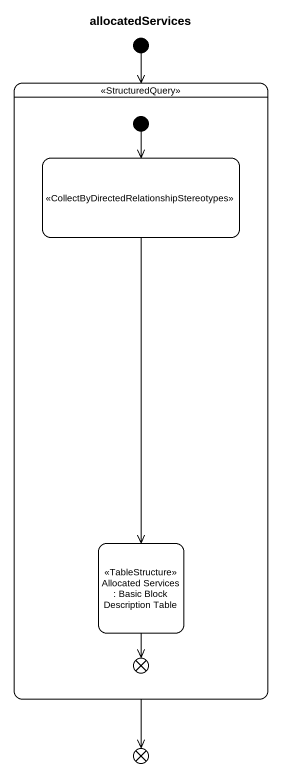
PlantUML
@startuml
title allocatedServices
hide empty description
state " " as state1 <<StructuredQuery>> {
  state " " as state2 <<CollectByDirectedRelationshipStereotypes>>
  state "Allocated Services : Basic Block Description Table" as Allocated_Services <<TableStructure>>
  state flowfinal1 <<end>>
  [*] --> state2
}
state flowfinal2 <<end>>
[*] --> state1
state1 --> flowfinal2
state2 --> Allocated_Services
Allocated_Services --> flowfinal1
@enduml
